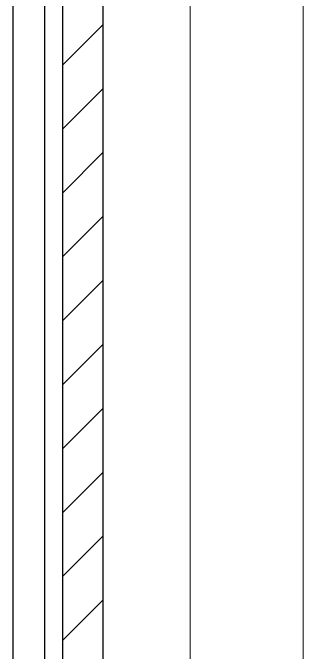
# Model space of a CAD drawing. Header units: millimetres. Extents: x 1573 to 2177, y 1587 to 1932.
# Drawn here: x 1906.4809 to 1906.5771, y 1904.2169 to 1904.429 of the extents above; entities that cross this region are included whole.
import ezdxf

# ---------------------------------------------------------------- set-up
doc = ezdxf.new("R2010")
doc.units = ezdxf.units.MM
doc.header["$LTSCALE"] = 0.03
doc.layers.add('-HIDRO', color=8, linetype='Continuous')
doc.layers.add('TigreCad', color=2, linetype='Continuous', lineweight=13)

msp = doc.modelspace()

# ---------------------------------------------------------------- linework, layer by layer
at = {"layer": '-HIDRO'}
for p, q in [((1906.51089, 1896.4573), (1906.51089, 1907.5453)), ((1906.49139, 1904.6803), (1906.49139, 1903.6303)), ((1906.49739, 1904.6803), (1906.49739, 1903.6303)), ((1906.48089, 1904.6503), (1906.48089, 1903.6303))]:
    msp.add_line(p, q, dxfattribs=at)
at = {"layer": '-HIDRO', "ltscale": 0.02}
for p, q in [((1906.49739, 1904.41167), (1906.51089, 1904.42517)), ((1906.49739, 1904.39046), (1906.51089, 1904.40396)), ((1906.49739, 1904.36924), (1906.51089, 1904.38274)), ((1906.49739, 1904.34803), (1906.51089, 1904.36153)), ((1906.49739, 1904.32682), (1906.51089, 1904.34032)), ((1906.49739, 1904.30561), (1906.51089, 1904.31911)), ((1906.49739, 1904.28439), (1906.51089, 1904.29789)), ((1906.49739, 1904.26318), (1906.51089, 1904.27668)), ((1906.49739, 1904.24197), (1906.51089, 1904.25547)), ((1906.49739, 1904.22075), (1906.51089, 1904.23425))]:
    msp.add_line(p, q, dxfattribs=at)
at = {"layer": 'TigreCad', "ltscale": 100}
for p, q in [((1906.53964, 1907.01253), (1906.53964, 1904.19027)), ((1906.57714, 1907.01253), (1906.57714, 1904.19027))]:
    msp.add_line(p, q, dxfattribs=at)

doc.saveas('drawing.dxf')
